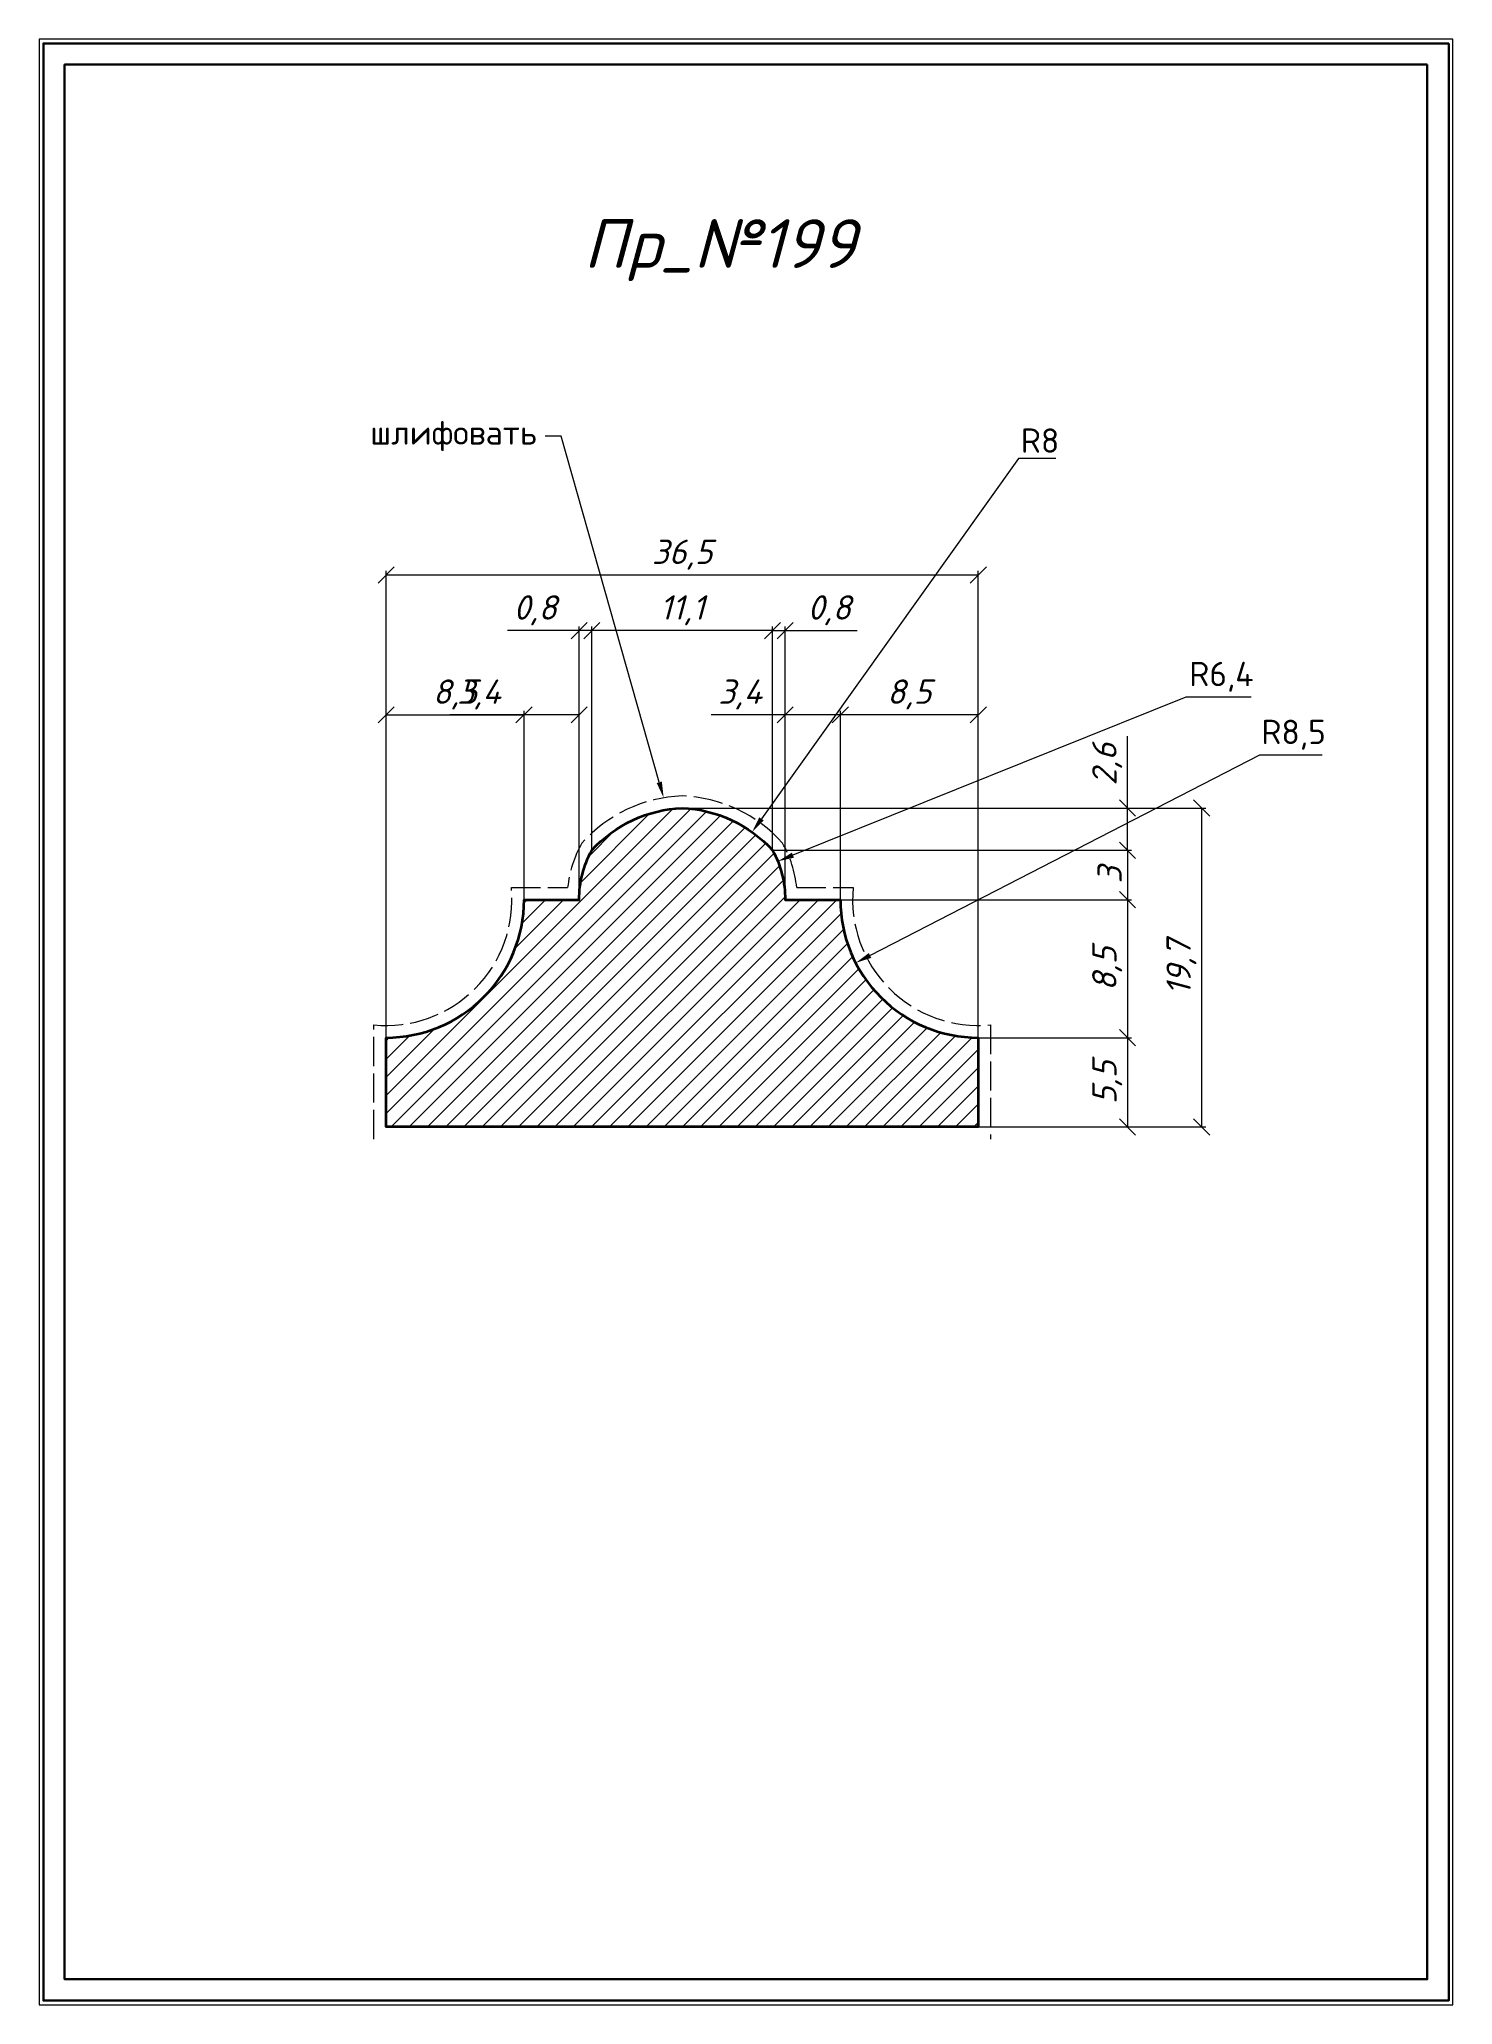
# Model space of a CAD drawing. Header units: millimetres. Extents: x 0 to 87, y -2629 to -2508.
import ezdxf
from ezdxf import colors
from ezdxf.entities.mleader import LeaderData, LeaderLine
from ezdxf.math import Vec2, Vec3

# ---------------------------------------------------------------- set-up
doc = ezdxf.new("R2010")
doc.units = ezdxf.units.MM
doc.linetypes.add('ACAD_ISO02W100', pattern=[15, 12, -3])
doc.layers.get('0').update_dxf_attribs({"lineweight": 13})
for name, color, linetype, lineweight in [('Пр_№199', 1, 'Continuous', 35), ('служебный слой ЛИНИИ ПУНКТИРНЫЕ', 7, 'ACAD_ISO02W100', 13), ('служебный слой НАДПИСИ', 7, 'Continuous', 13), ('служебный слой РАЗМЕРЫ', 7, 'Continuous', 9), ('служебный слой ШТАМП', 7, 'Continuous', 30)]:
    doc.layers.add(name, color=color, linetype=linetype, lineweight=lineweight)
doc.styles.add('ЕСКД', font='isocpeur.ttf', dxfattribs={"oblique": 15})
doc.styles.add('ЕСКД профили размеры', font='isocpeur.ttf')
doc.styles.add('ЕСКД профили текст', font='isocpeur.ttf')
doc.dimstyles.new('ЕСКД', dxfattribs={"dimtxt": 3.5, "dimasz": 2.5, "dimexe": 0.25, "dimexo": 0, "dimgap": 0.35, "dimtad": 1, "dimdec": 1, "dimzin": 9, "dimtxsty": 'ЕСКД', "dimblk": 'OBLIQUE', "dimcen": 0, "dimclrd": 256, "dimclre": 256, "dimclrt": 256, "dimadec": 1, "dimazin": 0, "dimtfac": 1, "dimtdec": 1, "dimtmove": 0, "dimatfit": 3, "dimldrblk": 'DOTSMALL', "dimfxl": 1, "dimlwd": -1, "dimlwe": -1, "dimarcsym": 0})
doc.dimstyles.new('ЕСКД профили$4', dxfattribs={"dimtxt": 1.5, "dimasz": 1, "dimexe": 0.3, "dimexo": 0, "dimgap": 0.35, "dimtad": 1, "dimtoh": 1, "dimdec": 1, "dimzin": 9, "dimtxsty": 'ЕСКД профили размеры', "dimblk": 'OBLIQUE', "dimcen": 0, "dimse1": 1, "dimclrd": 256, "dimclre": 256, "dimclrt": 256, "dimadec": 1, "dimazin": 0, "dimtfac": 1, "dimtdec": 1, "dimtofl": 0, "dimtmove": 0, "dimatfit": 3, "dimldrblk": 'DOTSMALL', "dimfxl": 1, "dimlwd": -1, "dimlwe": -1, "dimarcsym": 2})

# ---------------------------------------------------------------- blocks, each defined once
blk = doc.blocks.new('*D18')
at = {"layer": 'Defpoints', "color": 0, "transparency": 16777216}
for p in [(65.19, -2557.18), (57.63, -2561.07)]:
    blk.add_point(p, dxfattribs=at)
at = {"layer": 'служебный слой РАЗМЕРЫ', "transparency": 16777216}
for p, q in [((74.96, -2552.15), (50.96, -2564.5)), ((78.84, -2552.15), (74.96, -2552.15))]:
    blk.add_line(p, q, dxfattribs=at)
blk.add_solid([(50.89, -2564.35), (51.04, -2564.65), (50.08, -2564.96)], dxfattribs=at)
at = {"layer": 'служебный слой РАЗМЕРЫ', "transparency": 16777216, "insert": (77.07, -2550.9), "char_height": 1.5, "attachment_point": 5, "style": 'ЕСКД профили размеры'}
blk.add_mtext('R8,5', dxfattribs=at)
blk = doc.blocks.new('_DotSmall')
at = {"color": 0, "linetype": 'ByBlock', "lineweight": -3, "const_width": 0.5}
blk.add_lwpolyline([(-0.0625, 0, 1), (0.0625, 0, 1)], format="xyb", close=True, dxfattribs=at)
blk = doc.blocks.new('*D17')
at = {"layer": 'Defpoints', "color": 0, "transparency": 16777216}
for p in [(45.28, -2558.7), (39.38, -2561.07)]:
    blk.add_point(p, dxfattribs=at)
at = {"layer": 'служебный слой РАЗМЕРЫ', "transparency": 16777216}
for p, q in [((70.43, -2548.58), (46.2, -2558.33)), ((74.46, -2548.58), (70.43, -2548.58))]:
    blk.add_line(p, q, dxfattribs=at)
blk.add_solid([(46.14, -2558.17), (46.27, -2558.48), (45.28, -2558.7)], dxfattribs=at)
at = {"layer": 'служебный слой РАЗМЕРЫ', "transparency": 16777216, "insert": (72.62, -2547.33), "char_height": 1.5, "attachment_point": 5, "style": 'ЕСКД профили размеры'}
blk.add_mtext('R6,4', dxfattribs=at)
blk = doc.blocks.new('*D16')
at = {"layer": 'Defpoints', "color": 0, "transparency": 16777216}
for p in [(43.69, -2556.9), (39.05, -2563.41)]:
    blk.add_point(p, dxfattribs=at)
at = {"layer": 'служебный слой РАЗМЕРЫ', "transparency": 16777216}
for p, q in [((60.11, -2533.87), (44.27, -2556.08)), ((62.41, -2533.87), (60.11, -2533.87))]:
    blk.add_line(p, q, dxfattribs=at)
blk.add_solid([(44.13, -2555.99), (44.41, -2556.18), (43.69, -2556.9)], dxfattribs=at)
at = {"layer": 'служебный слой РАЗМЕРЫ', "transparency": 16777216, "insert": (61.44, -2532.77), "char_height": 1.5, "attachment_point": 5, "style": 'ЕСКД профили размеры'}
blk.add_mtext('R8', dxfattribs=at)
blk = doc.blocks.new('_OBLIQUE')
at = {"color": 0, "linetype": 'ByBlock'}
blk.add_line((-0.5, -0.5), (0.5, 0.5), dxfattribs=at)
blk = doc.blocks.new('*D15')
at = {"layer": 'Defpoints', "color": 0, "transparency": 16777216}
for p in [(57.63, -2541.05), (21.13, -2569.57), (57.63, -2569.57)]:
    blk.add_point(p, dxfattribs=at)
at = {"layer": 'служебный слой РАЗМЕРЫ', "transparency": 16777216}
for p, q in [((21.13, -2569.57), (21.13, -2540.8)), ((21.13, -2541.05), (57.63, -2541.05)), ((57.63, -2569.57), (57.63, -2540.8))]:
    blk.add_line(p, q, dxfattribs=at)
at = {"layer": 'служебный слой РАЗМЕРЫ', "transparency": 16777216, "rotation": 180}
blk.add_blockref('_OBLIQUE', (21.13, -2541.05), dxfattribs=at)
at = {"layer": 'служебный слой РАЗМЕРЫ', "transparency": 16777216}
blk.add_blockref('_OBLIQUE', (57.63, -2541.05), dxfattribs=at)
at = {"layer": 'служебный слой РАЗМЕРЫ', "transparency": 16777216, "insert": (39.38, -2539.8), "char_height": 1.5, "attachment_point": 5, "style": 'ЕСКД'}
blk.add_mtext('36,5', dxfattribs=at)
blk = doc.blocks.new('*D14')
at = {"layer": 'Defpoints', "color": 0, "transparency": 16777216}
for p in [(39.38, -2555.42), (71.41, -2555.42), (57.63, -2575.07)]:
    blk.add_point(p, dxfattribs=at)
at = {"layer": 'служебный слой РАЗМЕРЫ', "transparency": 16777216}
for p, q in [((39.38, -2555.42), (71.66, -2555.42)), ((71.41, -2575.07), (71.41, -2555.42)), ((57.63, -2575.07), (71.66, -2575.07))]:
    blk.add_line(p, q, dxfattribs=at)
for p, rotation in [((71.41, -2555.42), 90), ((71.41, -2575.07), 270)]:
    blk.add_blockref('_OBLIQUE', p, dxfattribs=dict(at, rotation=rotation))
at = {"layer": 'служебный слой РАЗМЕРЫ', "transparency": 16777216, "insert": (70.16, -2565.25), "char_height": 1.5, "attachment_point": 5, "rotation": 90, "style": 'ЕСКД'}
blk.add_mtext('19,7', dxfattribs=at)
blk = doc.blocks.new('*D13')
at = {"layer": 'Defpoints', "color": 0, "transparency": 16777216}
for p in [(57.63, -2569.57), (57.63, -2575.07), (66.83, -2575.07)]:
    blk.add_point(p, dxfattribs=at)
at = {"layer": 'служебный слой РАЗМЕРЫ', "transparency": 16777216}
for p, q in [((57.63, -2569.57), (67.08, -2569.57)), ((66.83, -2569.57), (66.83, -2575.07)), ((57.63, -2575.07), (67.08, -2575.07))]:
    blk.add_line(p, q, dxfattribs=at)
for p, rotation in [((66.83, -2569.57), 90), ((66.83, -2575.07), 270)]:
    blk.add_blockref('_OBLIQUE', p, dxfattribs=dict(at, rotation=rotation))
at = {"layer": 'служебный слой РАЗМЕРЫ', "transparency": 16777216, "insert": (65.58, -2572.32), "char_height": 1.5, "attachment_point": 5, "rotation": 90, "style": 'ЕСКД'}
blk.add_mtext('5,5', dxfattribs=at)
blk = doc.blocks.new('*D12')
at = {"layer": 'Defpoints', "color": 0, "transparency": 16777216}
for p in [(49.13, -2561.07), (57.63, -2569.57), (66.83, -2569.57)]:
    blk.add_point(p, dxfattribs=at)
at = {"layer": 'служебный слой РАЗМЕРЫ', "transparency": 16777216}
for p, q in [((49.13, -2561.07), (67.08, -2561.07)), ((66.83, -2561.07), (66.83, -2569.57)), ((57.63, -2569.57), (67.08, -2569.57))]:
    blk.add_line(p, q, dxfattribs=at)
for p, rotation in [((66.83, -2561.07), 90), ((66.83, -2569.57), 270)]:
    blk.add_blockref('_OBLIQUE', p, dxfattribs=dict(at, rotation=rotation))
at = {"layer": 'служебный слой РАЗМЕРЫ', "transparency": 16777216, "insert": (65.58, -2565.32), "char_height": 1.5, "attachment_point": 5, "rotation": 90, "style": 'ЕСКД'}
blk.add_mtext('8,5', dxfattribs=at)
blk = doc.blocks.new('*D11')
at = {"layer": 'Defpoints', "color": 0, "transparency": 16777216}
for p in [(44.95, -2558.02), (45.73, -2561.07), (66.83, -2561.07)]:
    blk.add_point(p, dxfattribs=at)
at = {"layer": 'служебный слой РАЗМЕРЫ', "transparency": 16777216}
for p, q in [((44.95, -2558.02), (67.08, -2558.02)), ((66.83, -2558.02), (66.83, -2561.07)), ((45.73, -2561.07), (67.08, -2561.07))]:
    blk.add_line(p, q, dxfattribs=at)
for p, rotation in [((66.83, -2558.02), 90), ((66.83, -2561.07), 270)]:
    blk.add_blockref('_OBLIQUE', p, dxfattribs=dict(at, rotation=rotation))
at = {"layer": 'служебный слой РАЗМЕРЫ', "transparency": 16777216, "insert": (65.73, -2559.54), "char_height": 1.5, "attachment_point": 5, "rotation": 90, "style": 'ЕСКД'}
blk.add_mtext('3', dxfattribs=at)
blk = doc.blocks.new('*D10')
at = {"layer": 'Defpoints', "color": 0, "transparency": 16777216}
for p in [(39.38, -2555.42), (66.83, -2555.42), (44.95, -2558.02)]:
    blk.add_point(p, dxfattribs=at)
at = {"layer": 'служебный слой РАЗМЕРЫ', "transparency": 16777216}
for p, q in [((66.83, -2555.42), (66.83, -2550.99)), ((39.38, -2555.42), (67.08, -2555.42)), ((66.83, -2558.02), (66.83, -2555.42)), ((44.95, -2558.02), (67.08, -2558.02))]:
    blk.add_line(p, q, dxfattribs=at)
for p, rotation in [((66.83, -2555.42), 90), ((66.83, -2558.02), 270)]:
    blk.add_blockref('_OBLIQUE', p, dxfattribs=dict(at, rotation=rotation))
at = {"layer": 'служебный слой РАЗМЕРЫ', "transparency": 16777216, "insert": (65.58, -2552.71), "char_height": 1.5, "attachment_point": 5, "rotation": 90, "style": 'ЕСКД'}
blk.add_mtext('2,6', dxfattribs=at)
blk = doc.blocks.new('*D9')
at = {"layer": 'Defpoints', "color": 0, "transparency": 16777216}
for p in [(49.13, -2549.67), (49.13, -2561.07), (57.63, -2569.57)]:
    blk.add_point(p, dxfattribs=at)
at = {"layer": 'служебный слой РАЗМЕРЫ', "transparency": 16777216}
for p, q in [((49.13, -2561.07), (49.13, -2549.42)), ((57.63, -2549.67), (49.13, -2549.67)), ((57.63, -2569.57), (57.63, -2549.42))]:
    blk.add_line(p, q, dxfattribs=at)
at = {"layer": 'служебный слой РАЗМЕРЫ', "transparency": 16777216, "rotation": 180}
blk.add_blockref('_OBLIQUE', (49.13, -2549.67), dxfattribs=at)
at = {"layer": 'служебный слой РАЗМЕРЫ', "transparency": 16777216}
blk.add_blockref('_OBLIQUE', (57.63, -2549.67), dxfattribs=at)
at = {"layer": 'служебный слой РАЗМЕРЫ', "transparency": 16777216, "insert": (53.38, -2548.42), "char_height": 1.5, "attachment_point": 5, "style": 'ЕСКД'}
blk.add_mtext('8,5', dxfattribs=at)
blk = doc.blocks.new('*D8')
at = {"layer": 'Defpoints', "color": 0, "transparency": 16777216}
for p in [(45.73, -2549.67), (45.73, -2561.07), (49.13, -2561.07)]:
    blk.add_point(p, dxfattribs=at)
at = {"layer": 'служебный слой РАЗМЕРЫ', "transparency": 16777216}
for p, q in [((45.73, -2549.67), (41.16, -2549.67)), ((45.73, -2561.07), (45.73, -2549.42)), ((49.13, -2549.67), (45.73, -2549.67)), ((49.13, -2561.07), (49.13, -2549.42))]:
    blk.add_line(p, q, dxfattribs=at)
at = {"layer": 'служебный слой РАЗМЕРЫ', "transparency": 16777216, "rotation": 180}
blk.add_blockref('_OBLIQUE', (45.73, -2549.67), dxfattribs=at)
at = {"layer": 'служебный слой РАЗМЕРЫ', "transparency": 16777216}
blk.add_blockref('_OBLIQUE', (49.13, -2549.67), dxfattribs=at)
at = {"layer": 'служебный слой РАЗМЕРЫ', "transparency": 16777216, "insert": (42.95, -2548.42), "char_height": 1.5, "attachment_point": 5, "style": 'ЕСКД'}
blk.add_mtext('3,4', dxfattribs=at)
blk = doc.blocks.new('*D7')
at = {"layer": 'Defpoints', "color": 0, "transparency": 16777216}
for p in [(45.73, -2544.48), (44.95, -2558.02), (45.73, -2561.07)]:
    blk.add_point(p, dxfattribs=at)
at = {"layer": 'служебный слой РАЗМЕРЫ', "transparency": 16777216}
for p, q in [((44.95, -2558.02), (44.95, -2544.23)), ((44.95, -2544.48), (45.73, -2544.48)), ((45.73, -2561.07), (45.73, -2544.23)), ((45.73, -2544.48), (50.16, -2544.48))]:
    blk.add_line(p, q, dxfattribs=at)
at = {"layer": 'служебный слой РАЗМЕРЫ', "transparency": 16777216, "rotation": 180}
blk.add_blockref('_OBLIQUE', (44.95, -2544.48), dxfattribs=at)
at = {"layer": 'служебный слой РАЗМЕРЫ', "transparency": 16777216}
blk.add_blockref('_OBLIQUE', (45.73, -2544.48), dxfattribs=at)
at = {"layer": 'служебный слой РАЗМЕРЫ', "transparency": 16777216, "insert": (48.45, -2543.23), "char_height": 1.5, "attachment_point": 5, "style": 'ЕСКД'}
blk.add_mtext('0,8', dxfattribs=at)
blk = doc.blocks.new('*D6')
at = {"layer": 'Defpoints', "color": 0, "transparency": 16777216}
for p in [(33.81, -2544.48), (33.81, -2558.02), (44.95, -2558.02)]:
    blk.add_point(p, dxfattribs=at)
at = {"layer": 'служебный слой РАЗМЕРЫ', "transparency": 16777216}
for p, q in [((33.81, -2558.02), (33.81, -2544.23)), ((44.95, -2544.48), (33.81, -2544.48)), ((44.95, -2558.02), (44.95, -2544.23))]:
    blk.add_line(p, q, dxfattribs=at)
at = {"layer": 'служебный слой РАЗМЕРЫ', "transparency": 16777216, "rotation": 180}
blk.add_blockref('_OBLIQUE', (33.81, -2544.48), dxfattribs=at)
at = {"layer": 'служебный слой РАЗМЕРЫ', "transparency": 16777216}
blk.add_blockref('_OBLIQUE', (44.95, -2544.48), dxfattribs=at)
at = {"layer": 'служебный слой РАЗМЕРЫ', "transparency": 16777216, "insert": (39.38, -2543.23), "char_height": 1.5, "attachment_point": 5, "style": 'ЕСКД'}
blk.add_mtext('11,1', dxfattribs=at)
blk = doc.blocks.new('*D5')
at = {"layer": 'Defpoints', "color": 0, "transparency": 16777216}
for p in [(33.03, -2544.48), (33.81, -2558.02), (33.03, -2561.07)]:
    blk.add_point(p, dxfattribs=at)
at = {"layer": 'служебный слой РАЗМЕРЫ', "transparency": 16777216}
for p, q in [((33.03, -2544.48), (28.61, -2544.48)), ((33.03, -2561.07), (33.03, -2544.23)), ((33.81, -2544.48), (33.03, -2544.48)), ((33.81, -2558.02), (33.81, -2544.23))]:
    blk.add_line(p, q, dxfattribs=at)
at = {"layer": 'служебный слой РАЗМЕРЫ', "transparency": 16777216, "rotation": 180}
blk.add_blockref('_OBLIQUE', (33.03, -2544.48), dxfattribs=at)
at = {"layer": 'служебный слой РАЗМЕРЫ', "transparency": 16777216}
blk.add_blockref('_OBLIQUE', (33.81, -2544.48), dxfattribs=at)
at = {"layer": 'служебный слой РАЗМЕРЫ', "transparency": 16777216, "insert": (30.32, -2543.23), "char_height": 1.5, "attachment_point": 5, "style": 'ЕСКД'}
blk.add_mtext('0,8', dxfattribs=at)
blk = doc.blocks.new('*D4')
at = {"layer": 'Defpoints', "color": 0, "transparency": 16777216}
for p in [(29.63, -2549.67), (29.63, -2561.07), (33.03, -2561.07)]:
    blk.add_point(p, dxfattribs=at)
at = {"layer": 'служебный слой РАЗМЕРЫ', "transparency": 16777216}
for p, q in [((29.63, -2549.67), (25.06, -2549.67)), ((29.63, -2561.07), (29.63, -2549.42)), ((33.03, -2549.67), (29.63, -2549.67)), ((33.03, -2561.07), (33.03, -2549.42))]:
    blk.add_line(p, q, dxfattribs=at)
at = {"layer": 'служебный слой РАЗМЕРЫ', "transparency": 16777216, "rotation": 180}
blk.add_blockref('_OBLIQUE', (29.63, -2549.67), dxfattribs=at)
at = {"layer": 'служебный слой РАЗМЕРЫ', "transparency": 16777216}
blk.add_blockref('_OBLIQUE', (33.03, -2549.67), dxfattribs=at)
at = {"layer": 'служебный слой РАЗМЕРЫ', "transparency": 16777216, "insert": (26.85, -2548.42), "char_height": 1.5, "attachment_point": 5, "style": 'ЕСКД'}
blk.add_mtext('3,4', dxfattribs=at)
blk = doc.blocks.new('*D3')
at = {"layer": 'Defpoints', "color": 0, "transparency": 16777216}
for p in [(29.63, -2549.67), (29.63, -2561.07), (21.13, -2569.57)]:
    blk.add_point(p, dxfattribs=at)
at = {"layer": 'служебный слой РАЗМЕРЫ', "transparency": 16777216}
for p, q in [((21.13, -2569.57), (21.13, -2549.42)), ((21.13, -2549.67), (29.63, -2549.67)), ((29.63, -2561.07), (29.63, -2549.42))]:
    blk.add_line(p, q, dxfattribs=at)
at = {"layer": 'служебный слой РАЗМЕРЫ', "transparency": 16777216, "rotation": 180}
blk.add_blockref('_OBLIQUE', (21.13, -2549.67), dxfattribs=at)
at = {"layer": 'служебный слой РАЗМЕРЫ', "transparency": 16777216}
blk.add_blockref('_OBLIQUE', (29.63, -2549.67), dxfattribs=at)
at = {"layer": 'служебный слой РАЗМЕРЫ', "transparency": 16777216, "insert": (25.38, -2548.42), "char_height": 1.5, "attachment_point": 5, "style": 'ЕСКД'}
blk.add_mtext('8,5', dxfattribs=at)

msp = doc.modelspace()

# ---------------------------------------------------------------- hatches: boundary and pattern name
at = {"layer": 'служебный слой РАЗМЕРЫ'}
h = msp.add_hatch(dxfattribs=at)
h.set_pattern_fill('ANSI31', color=256, scale=0.25, style=0)
h.set_pattern_definition([(45, (1.753, -139.77514), (-0.561266, 0.561266), [])])
h.paths.add_polyline_path([(21.13, -2569.57), (21.13, -2575.07), (57.63, -2575.07), (57.63, -2569.57, -0.414214), (49.13, -2561.07), (45.73, -2561.07, 0.125902), (44.95, -2558.02, 0.199864), (39.38, -2555.42, 0.199864), (33.81, -2558.02, 0.125902), (33.03, -2561.07), (29.63, -2561.07, -0.414214)])

# ---------------------------------------------------------------- linework, layer by layer
at = {"layer": 'Пр_№199', "ltscale": 5}
msp.add_lwpolyline([(39.38, -2555.42, -0.199864), (44.95, -2558.02, -0.125902), (45.73, -2561.07), (49.13, -2561.07), (49.13, -2561.07), (49.13, -2561.07), (49.13, -2561.07, 0.414214), (57.63, -2569.57), (57.63, -2575.07), (21.13, -2575.07), (21.13, -2569.57, 0.414214), (29.63, -2561.07), (33.03, -2561.07, -0.125902), (33.81, -2558.02, -0.199864)], format="xyb", close=True, dxfattribs=at)
at = {"layer": 'служебный слой ЛИНИИ ПУНКТИРНЫЕ', "ltscale": 0.15}
msp.add_lwpolyline([(20.38, -2575.82), (20.38, -2568.78, 0.472201), (28.85, -2560.32), (32.32, -2560.32, -0.10232), (33.2, -2557.58, -0.203464), (39.38, -2554.67, -0.203464), (45.57, -2557.58, -0.10232), (46.44, -2560.32), (49.92, -2560.32, 0.472201), (58.38, -2568.78), (58.38, -2575.82)], format="xyb", dxfattribs=at)
at = {"layer": 'служебный слой ШТАМП', "color": 6, "lineweight": 5, "ltscale": 100}
msp.add_lwpolyline([(86.88, -2508.04), (-0.25, -2508.04), (-0.25, -2629.17), (86.88, -2629.17)], close=True, dxfattribs=at)
at = {"layer": 'служебный слой ШТАМП', "ltscale": 100}
for points in [[(86.63, -2508.29), (0, -2508.29), (0, -2628.92), (86.63, -2628.92)], [(85.31, -2509.6), (1.31, -2509.6), (1.31, -2627.6), (85.31, -2627.6)]]:
    msp.add_lwpolyline(points, close=True, dxfattribs=at)

# ---------------------------------------------------------------- texts
at = {"layer": 'служебный слой НАДПИСИ', "style": 'ЕСКД', "oblique": 15}
msp.add_text('Пр_№199', height=3, dxfattribs=at).set_placement((33.3, -2522.13))

# ---------------------------------------------------------------- dimensions: what is measured, and where the dimension line sits
at = {"layer": 'служебный слой РАЗМЕРЫ'}
for center, mpoint, picture, middle in [((39.05, -2563.41), (43.69, -2556.9), '*D16', (61.44, -2533.87)), ((39.38, -2561.07), (45.28, -2558.7), '*D17', (72.62, -2548.58)), ((57.63, -2561.07), (65.19, -2557.18), '*D18', (77.07, -2552.15))]:
    dim = msp.add_radius_dim(center=center, mpoint=mpoint, dimstyle='ЕСКД профили$4', override={"dimsah": 1}, dxfattribs=at)
    dim.commit()
    dim.dimension.update_dxf_attribs({"geometry": picture, "text_midpoint": middle, "dimtype": 132})
for base, p1, p2, picture, middle in [((57.63, -2541.05), (21.13, -2569.57), (57.63, -2569.57), '*D15', (39.38, -2539.8)), ((33.03, -2544.48), (33.81, -2558.02), (33.03, -2561.07), '*D5', (30.32, -2543.23)), ((33.81, -2544.48), (44.95, -2558.02), (33.81, -2558.02), '*D6', (39.38, -2543.23)), ((45.73, -2544.48), (44.95, -2558.02), (45.73, -2561.07), '*D7', (48.45, -2543.23)), ((29.63, -2549.67), (21.13, -2569.57), (29.63, -2561.07), '*D3', (25.38, -2548.42)), ((29.63, -2549.67), (33.03, -2561.07), (29.63, -2561.07), '*D4', (26.85, -2548.42)), ((45.73, -2549.67), (49.13, -2561.07), (45.73, -2561.07), '*D8', (42.95, -2548.42)), ((49.13, -2549.67), (57.63, -2569.57), (49.13, -2561.07), '*D9', (53.38, -2548.42))]:
    dim = msp.add_linear_dim(base=base, p1=p1, p2=p2, dimstyle='ЕСКД', override={"dimtxt": 1.5, "dimasz": 1}, dxfattribs=at)
    dim.commit()
    dim.dimension.update_dxf_attribs({"geometry": picture, "text_midpoint": middle})
for base, p1, p2, picture, middle in [((66.83, -2555.42), (44.95, -2558.02), (39.38, -2555.42), '*D10', (65.58, -2552.71)), ((71.4116, -2555.4195), (57.6338, -2575.0731), (39.3838, -2555.4195), '*D14', (70.1616, -2565.2463)), ((66.8275, -2561.0695), (44.9535, -2558.0197), (45.7338, -2561.0695), '*D11', (65.7275, -2559.5446)), ((66.83, -2569.57), (49.13, -2561.07), (57.63, -2569.57), '*D12', (65.58, -2565.32)), ((66.83, -2575.07), (57.63, -2569.57), (57.63, -2575.07), '*D13', (65.58, -2572.32))]:
    dim = msp.add_linear_dim(base=base, p1=p1, p2=p2, angle=90, dimstyle='ЕСКД', override={"dimtxt": 1.5, "dimasz": 1}, dxfattribs=at)
    dim.commit()
    dim.dimension.update_dxf_attribs({"geometry": picture, "text_midpoint": middle})

# ---------------------------------------------------------------- leaders
ml = msp.add_multileader_mtext('Standard', dxfattribs=at)
ml.set_content('\\A1;шлифовать', color=256, style='ЕСКД профили текст')
ml.set_leader_properties(color=256, linetype='ByLayer', lineweight=-1)
ml.build(insert=Vec2(0, 0))
ml.multileader.update_dxf_attribs({"dogleg_length": 1, "arrow_head_size": 1})
ctx = ml.context
ctx.base_point, ctx.char_height, ctx.arrow_head_size, ctx.landing_gap_size, ctx.plane_origin = Vec3(19.73, -2532.5), 1.5, 1, 0.5, Vec3(39.7, -2509.41)
ctx.text_align_type = 2
notes = []
notes.append((ctx, [(0, (1, 1, 0), (31.93, -2532.5), (-1, 0), 1, [(0, [(38.24, -2554.79)], 0, [])])]))
ctx.mtext.insert, ctx.mtext.alignment, ctx.mtext.flow_direction = Vec3(30.43, -2531.52), 3, 5
for ctx, leaders in notes:
    for number, flags, end, landing, length, lines in leaders:
        leader = LeaderData()
        leader.index, (leader.has_last_leader_line, leader.has_dogleg_vector, leader.attachment_direction) = number, flags
        leader.last_leader_point, leader.dogleg_vector, leader.dogleg_length = Vec3(end), Vec3(landing), length
        for number, points, colour, breaks in lines:
            line = LeaderLine()
            line.index, line.vertices, line.color, line.breaks = number, Vec3.list(points), colors.encode_raw_color(colour), breaks
            leader.lines.append(line)
        ctx.leaders.append(leader)

doc.saveas('drawing.dxf')
